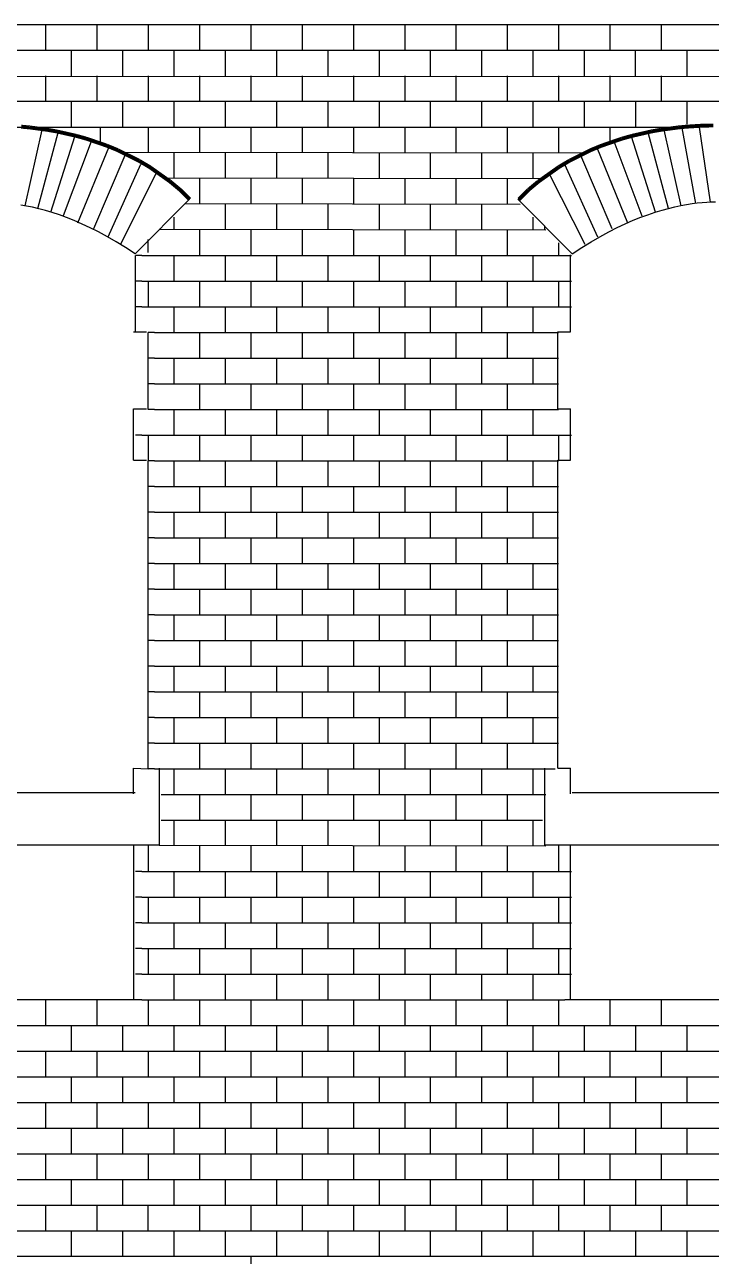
# Model space of a CAD drawing. Extents: x 192 to 301, y 47 to 228.
# Drawn here: x 219.18 to 245.96, y 109 to 157 of the extents above; entities that cross this region are included whole.
import ezdxf

# ---------------------------------------------------------------- set-up
doc = ezdxf.new("R2010")
doc.units = 0
doc.header["$MEASUREMENT"] = 0
doc.layers.add('OHNE_NAMEN', color=5, linetype='CONTINUOUS')

msp = doc.modelspace()

# ---------------------------------------------------------------- linework, layer by layer
at = {"layer": 'OHNE_NAMEN', "color": 7, "linetype": 'CONTINUOUS'}
for p, q in [((198.0001, 156.9999), (295.0002, 156.9999)), ((220, 156.9999), (220, 156.0001)), ((221.9999, 156.9999), (221.9999, 156.0001)), ((224.0001, 156.9999), (224.0001, 156.0001)), ((226, 156.9999), (226, 156.0001)), ((227.9999, 156.9999), (227.9999, 156.0001)), ((230.0002, 156.9999), (230.0002, 156.0001)), ((232.0001, 156.9999), (232.0001, 156.0001)), ((234, 156.9999), (234, 156.0001)), ((235.9999, 156.9999), (235.9999, 156.0001)), ((238.0001, 156.9999), (238.0001, 156.0001)), ((240, 156.9999), (240, 156.0001)), ((241.9999, 156.9999), (241.9999, 156.0001)), ((244.0002, 156.9999), (244.0002, 156.0001)), ((198.0001, 156.0001), (295.0002, 156.0001)), ((221.0001, 156.0001), (221.0001, 155)), ((223, 156.0001), (223, 155)), ((224.9999, 156.0001), (224.9999, 155)), ((227.0002, 156.0001), (227.0002, 155)), ((229, 156.0001), (229, 155)), ((230.9999, 156.0001), (230.9999, 155)), ((232.9998, 156.0001), (232.9998, 155.0003)), ((234.9997, 156.0001), (234.9997, 155.0003)), ((237, 156.0001), (237, 155.0003)), ((238.9999, 156.0001), (238.9999, 155.0003)), ((240.9998, 156.0001), (240.9998, 155.0003)), ((243, 155), (243, 156.0001)), ((244.9999, 155.9997), (244.9999, 155)), ((299, 155), (193.9396, 154.9576)), ((220, 155), (220, 153.9999)), ((221.9999, 155), (221.9999, 153.9999)), ((224.0001, 155), (224.0001, 153.9999)), ((226, 155), (226, 153.9999)), ((227.9999, 155), (227.9999, 153.9999)), ((230.0002, 155), (230.0002, 153.9999)), ((232.0001, 155), (232.0001, 153.9999)), ((234, 155), (234, 153.9999)), ((235.9999, 155), (235.9999, 153.9999)), ((238.0001, 155), (238.0001, 153.9999)), ((240, 155), (240, 153.9999)), ((241.9999, 155), (241.9999, 153.9999)), ((244.0002, 155), (244.0002, 153.9999)), ((244.0002, 155), (244.0002, 154.0002)), ((299, 153.9999), (194.0006, 154.0002)), ((221.0001, 154.0002), (221.0001, 153.0001)), ((223, 154.0002), (223, 153.0001)), ((224.9999, 154.0002), (224.9999, 153.0001)), ((227.0002, 154.0002), (227.0002, 153.0001)), ((229, 154.0002), (229, 153.0001)), ((230.9999, 153.9999), (230.9999, 153.0001)), ((232.9998, 154.0002), (232.9998, 153.0001)), ((235.0001, 154.0002), (235.0001, 153.0001)), ((237, 154.0002), (237, 153.0001)), ((238.9999, 154.0002), (238.9999, 153.0001)), ((241.0001, 153.9999), (241.0001, 153.0001)), ((243, 154.0002), (243, 153.0001)), ((244.9999, 154.0002), (244.9999, 153.125)), ((206.1249, 153.0001), (244.5, 153.0001)), ((219.1971, 149.9401), (219.8673, 152.9034)), ((219.6909, 149.8342), (220.4847, 152.7976)), ((222.1251, 153.0001), (222.1251, 152.3749)), ((223.9998, 152.9997), (223.9998, 151.9999)), ((226, 153.0001), (226, 151.9999)), ((227.9999, 153.0001), (227.9999, 151.9999)), ((230.0002, 153.0001), (230.0002, 151.9999)), ((232.0001, 153.0001), (232.0001, 151.9999)), ((234, 153.0001), (234, 151.9999)), ((236.0002, 153.0001), (236.0002, 151.9999)), ((238.0001, 153.0001), (238.0001, 151.9999)), ((240, 153.0001), (240, 151.9999)), ((241.9999, 153.0001), (241.9999, 152.3749)), ((244.2912, 149.8342), (243.4975, 152.7976)), ((244.7851, 149.9401), (244.1148, 152.9034)), ((245.3495, 150.0283), (244.8204, 152.974)), ((245.9316, 150.0812), (245.5002, 153.0001)), ((220.2025, 149.6931), (221.1373, 152.6388)), ((220.6964, 149.558), (221.79, 152.4624)), ((221.2608, 149.2758), (222.4603, 152.2155)), ((242.7037, 149.2582), (241.5043, 152.1979)), ((243.2681, 149.5404), (242.1745, 152.4448)), ((243.7797, 149.6931), (242.8448, 152.6388)), ((221.8722, 149.0581), (223.0953, 151.9156)), ((222.927, 152.0296), (241.0001, 151.9999)), ((224.9999, 151.9999), (224.9999, 150.9998)), ((227.0002, 151.9999), (227.0002, 150.9998)), ((229, 151.9999), (229, 150.9998)), ((230.9999, 151.9999), (230.9999, 150.9998)), ((232.9998, 151.9999), (232.9998, 150.9998)), ((235.0001, 151.9999), (235.0001, 150.9998)), ((237, 151.9999), (237, 150.9998)), ((238.9999, 151.9999), (238.9999, 150.9998)), ((242.092, 149.0405), (240.8692, 151.898)), ((222.4366, 148.735), (223.7126, 151.5629)), ((241.5279, 148.7174), (240.2519, 151.5452)), ((222.9305, 148.4528), (224.3123, 151.1924)), ((224.6768, 151.0298), (239.3749, 151.0002)), ((226, 150.9998), (226, 150)), ((227.9999, 150.9998), (227.9999, 150)), ((230.0002, 150.9998), (230.0002, 150)), ((232.0001, 150.9998), (232.0001, 150)), ((234, 150.9998), (234, 150)), ((236.0002, 150.9998), (236.0002, 150)), ((238.0001, 150.9998), (238.0001, 150)), ((241.034, 148.4351), (239.6522, 151.1748)), ((223.4883, 148.0707), (225.6098, 150.192)), ((225.4268, 150.0297), (238.5, 150)), ((227.0002, 149.9997), (227.0002, 148.9999)), ((229, 149.9997), (229, 148.9999)), ((230.9999, 149.9997), (230.9999, 148.9999)), ((232.9998, 149.9997), (232.9998, 148.9999)), ((235.0001, 149.9997), (235.0001, 148.9999)), ((237, 149.9997), (237, 148.9999)), ((240.5338, 148.0707), (238.4125, 150.192)), ((224.9999, 149.5002), (224.9999, 148.9999)), ((238.9999, 149.5002), (238.9999, 148.9999)), ((224.427, 149.0296), (239.5001, 148.9999)), ((226, 148.9999), (226, 148.0002)), ((227.9999, 148.9999), (227.9999, 147.9998)), ((230.0002, 148.9999), (230.0002, 147.9998)), ((232.0001, 148.9999), (232.0001, 147.9998)), ((234, 148.9999), (234, 147.9998)), ((236.0002, 148.9999), (236.0002, 147.9998)), ((238.0001, 148.9999), (238.0001, 147.9998)), ((239.4722, 149.0296), (239.4722, 149.1548)), ((224.0001, 148.125), (224.0001, 148.6249)), ((240, 148.5), (240, 147.9998)), ((223.75, 148.0002), (240.2501, 148.0002)), ((224.9999, 147.9998), (224.9999, 147)), ((227.0002, 147.9998), (227.0002, 147)), ((229, 147.9998), (229, 147)), ((230.9999, 147.9998), (230.9999, 147)), ((232.9998, 147.9998), (232.9998, 147)), ((235.0001, 147.9998), (235.0001, 147)), ((237, 147.9998), (237, 147)), ((238.9999, 147.9998), (238.9999, 147)), ((223.75, 147), (240.2501, 147)), ((224.0001, 147), (224.0001, 145.9999)), ((226, 146.9997), (226, 145.9999)), ((227.9999, 147), (227.9999, 145.9999)), ((230.0002, 147), (230.0002, 145.9999)), ((232.0001, 147), (232.0001, 145.9999)), ((234, 147), (234, 145.9999)), ((236.0002, 147), (236.0002, 145.9999)), ((238.0001, 147), (238.0001, 145.9999)), ((240, 147), (240, 145.9999)), ((223.75, 145.9999), (240.2501, 145.9999)), ((224.9999, 145.9999), (224.9999, 145.0001)), ((227.0002, 145.9999), (227.0002, 145.0001)), ((229, 145.9999), (229, 145.0001)), ((230.9999, 145.9999), (230.9999, 145.0001)), ((232.9998, 145.9999), (232.9998, 145.0001)), ((235.0001, 145.9999), (235.0001, 145.0001)), ((237, 145.9999), (237, 145.0001)), ((238.9999, 145.9999), (238.9999, 145.0001)), ((224.2499, 145.0001), (239.7499, 145.0001)), ((226, 144.9998), (226, 144)), ((227.9999, 144.9998), (227.9999, 144)), ((230.0002, 144.9998), (230.0002, 144)), ((232.0001, 144.9998), (232.0001, 144)), ((234, 144.9998), (234, 144)), ((236.0002, 144.9998), (236.0002, 144)), ((238.0001, 144.9998), (238.0001, 144)), ((224.2499, 144), (239.7499, 144)), ((224.9999, 143.9996), (224.9999, 142.9999)), ((227.0002, 143.9996), (227.0002, 142.9999)), ((229, 143.9996), (229, 142.9999)), ((230.9999, 143.9996), (230.9999, 142.9999)), ((232.9998, 143.9996), (232.9998, 142.9999)), ((235.0001, 143.9996), (235.0001, 142.9999)), ((237, 143.9996), (237, 142.9999)), ((238.9999, 143.9996), (238.9999, 142.9999)), ((224.2499, 142.9999), (239.7499, 142.9999)), ((226, 142.9999), (226, 142.0001)), ((228.0003, 142.9999), (228.0003, 141.9998)), ((230.0002, 142.9999), (230.0002, 141.9998)), ((232.0001, 142.9999), (232.0001, 141.9998)), ((234, 142.9999), (234, 141.9998)), ((236.0002, 142.9999), (236.0002, 141.9998)), ((238.0001, 142.9999), (238.0001, 141.9998)), ((224.2499, 142.0001), (239.7499, 142.0001)), ((224.9999, 141.9998), (224.9999, 141)), ((227.0002, 141.9998), (227.0002, 141)), ((229, 141.9998), (229, 141)), ((230.9999, 141.9998), (230.9999, 141)), ((232.9998, 141.9998), (232.9998, 141)), ((235.0001, 141.9998), (235.0001, 141)), ((237, 141.9998), (237, 141)), ((238.9999, 141.9998), (238.9999, 141)), ((223.75, 141), (240.2501, 141)), ((224.0001, 141), (224.0001, 139.9999)), ((226, 140.9996), (226, 139.9999)), ((228.0003, 141), (228.0003, 139.9999)), ((230.0002, 141), (230.0002, 139.9999)), ((232.0001, 141), (232.0001, 139.9999)), ((234, 141), (234, 139.9999)), ((236.0002, 141), (236.0002, 139.9999)), ((238.0001, 141), (238.0001, 139.9999)), ((240, 141), (240, 139.9999)), ((224.2499, 139.9999), (239.7499, 139.9999)), ((224.9999, 139.9999), (224.9999, 139.0001)), ((227.0002, 139.9999), (227.0002, 139.0001)), ((229, 139.9999), (229, 139.0001)), ((230.9999, 139.9999), (230.9999, 139.0001)), ((232.9998, 139.9999), (232.9998, 139.0001)), ((235.0001, 139.9999), (235.0001, 139.0001)), ((237, 139.9999), (237, 139.0001)), ((238.9999, 139.9999), (238.9999, 139.0001)), ((224.2499, 139.0001), (239.7499, 139.0001)), ((226, 138.9997), (226, 138)), ((228.0003, 138.9997), (228.0003, 138)), ((230.0002, 138.9997), (230.0002, 138)), ((232.0001, 138.9997), (232.0001, 138)), ((234.0003, 138.9997), (234.0003, 138)), ((236.0002, 138.9997), (236.0002, 138)), ((238.0001, 138.9997), (238.0001, 138)), ((224.2499, 138), (239.7499, 138)), ((224.9999, 138), (224.9999, 137.0002)), ((227.0002, 138), (227.0002, 137.0002)), ((229, 138), (229, 137.0002)), ((230.9999, 138), (230.9999, 137.0002)), ((232.9998, 138), (232.9998, 137.0002)), ((235.0001, 138), (235.0001, 137.0002)), ((237, 138), (237, 137.0002)), ((238.9999, 138), (238.9999, 137.0002)), ((224.2499, 136.9998), (239.7499, 136.9998)), ((226, 136.9998), (226, 136.0001)), ((228.0003, 136.9998), (228.0003, 135.9997)), ((230.0002, 136.9998), (230.0002, 135.9997)), ((232.0001, 136.9998), (232.0001, 135.9997)), ((234.0003, 136.9998), (234.0003, 135.9997)), ((236.0002, 136.9998), (236.0002, 135.9997)), ((238.0001, 136.9998), (238.0001, 135.9997)), ((224.2499, 136.0001), (239.7499, 136.0001)), ((224.9999, 135.9997), (224.9999, 134.9999)), ((227.0002, 135.9997), (227.0002, 134.9999)), ((229, 135.9997), (229, 134.9999)), ((230.9999, 135.9997), (230.9999, 134.9999)), ((232.9998, 135.9997), (232.9998, 134.9999)), ((235.0001, 135.9997), (235.0001, 134.9999)), ((237, 135.9997), (237, 134.9999)), ((238.9999, 135.9997), (238.9999, 134.9999)), ((224.2499, 134.9999), (239.7499, 134.9999)), ((226, 134.9996), (226, 133.9998)), ((228.0003, 134.9999), (228.0003, 133.9998)), ((230.0002, 134.9999), (230.0002, 133.9998)), ((232.0001, 134.9999), (232.0001, 133.9998)), ((234.0003, 134.9999), (234.0003, 133.9998)), ((236.0002, 134.9999), (236.0002, 133.9998)), ((238.0001, 134.9999), (238.0001, 133.9998)), ((224.2499, 134.0002), (239.7499, 134.0002)), ((224.9999, 133.9998), (224.9999, 133)), ((227.0002, 133.9998), (227.0002, 133)), ((229, 133.9998), (229, 133)), ((230.9999, 133.9998), (230.9999, 133)), ((232.9998, 133.9998), (232.9998, 133)), ((235.0001, 133.9998), (235.0001, 133)), ((237, 133.9998), (237, 133)), ((238.9999, 133.9998), (238.9999, 133)), ((224.2499, 133), (239.7499, 133)), ((226, 132.9997), (226, 131.9999)), ((228.0003, 132.9997), (228.0003, 131.9999)), ((230.0002, 132.9997), (230.0002, 131.9999)), ((232.0001, 132.9997), (232.0001, 131.9999)), ((234.0003, 132.9997), (234.0003, 131.9999)), ((236.0002, 133), (236.0002, 131.9999)), ((238.0001, 133), (238.0001, 131.9999)), ((224.2499, 131.9999), (239.7499, 131.9999)), ((224.9999, 131.9999), (224.9999, 131.0001)), ((227.0002, 131.9999), (227.0002, 131.0001)), ((229, 131.9999), (229, 131.0001)), ((230.9999, 131.9999), (230.9999, 131.0001)), ((232.9998, 131.9999), (232.9998, 131.0001)), ((235.0001, 131.9999), (235.0001, 131.0001)), ((237, 131.9999), (237, 131.0001)), ((238.9999, 131.9999), (238.9999, 131.0001)), ((224.2499, 131.0001), (239.7499, 131.0001)), ((226, 130.9998), (226, 130)), ((228.0003, 130.9998), (228.0003, 129.9997)), ((230.0002, 130.9998), (230.0002, 129.9997)), ((232.0001, 130.9998), (232.0001, 129.9997)), ((234.0003, 130.9998), (234.0003, 129.9997)), ((236.0002, 130.9998), (236.0002, 130)), ((238.0001, 130.9998), (238.0001, 130)), ((224.2499, 130), (239.7499, 130)), ((224.9999, 129.9997), (224.9999, 128.9999)), ((227.0002, 129.9997), (227.0002, 128.9999)), ((229, 129.9997), (229, 128.9999)), ((230.9999, 129.9997), (230.9999, 128.9999)), ((232.9998, 129.9997), (232.9998, 128.9999)), ((235.0001, 129.9997), (235.0001, 128.9999)), ((237, 129.9997), (237, 128.9999)), ((238.9999, 129.9997), (238.9999, 128.9999)), ((224.2499, 128.9999), (239.7499, 128.9999)), ((226, 128.9995), (226, 127.9998)), ((228.0003, 128.9999), (228.0003, 127.9998)), ((230.0002, 128.9999), (230.0002, 127.9998)), ((232.0004, 128.9999), (232.0004, 127.9998)), ((234.0003, 128.9999), (234.0003, 127.9998)), ((236.0002, 128.9999), (236.0002, 127.9998)), ((238.0001, 128.9999), (238.0001, 127.9998)), ((224.2499, 128.0001), (239.8751, 128.0001)), ((224.427, 128.0298), (224.427, 125.0297)), ((224.9999, 127.9998), (224.9999, 127)), ((227.0002, 127.9998), (227.0002, 127)), ((229, 127.9998), (229, 127)), ((230.9999, 127.9998), (230.9999, 127)), ((232.9998, 127.9998), (232.9998, 127)), ((235.0001, 127.9998), (235.0001, 127)), ((237, 127.9998), (237, 127)), ((238.9999, 127.9998), (238.9999, 127)), ((239.4722, 125.0297), (239.4722, 128.0298)), ((224.5, 127), (239.5001, 127)), ((226, 126.9996), (226, 125.9999)), ((228.0003, 127), (228.0003, 125.9999)), ((230.0002, 127), (230.0002, 125.9999)), ((232.0004, 127), (232.0004, 125.9999)), ((234.0003, 127), (234.0003, 125.9999)), ((236.0002, 127), (236.0002, 125.9999)), ((238.0005, 127), (238.0005, 125.9999)), ((224.5, 125.9999), (239.3749, 125.9999)), ((224.9999, 125.9999), (224.9999, 125.0001)), ((227.0002, 125.9999), (227.0002, 125.0001)), ((229, 125.9999), (229, 125.0001)), ((230.9999, 125.9999), (230.9999, 125.0001)), ((232.9998, 125.9999), (232.9998, 125.0001)), ((235.0001, 125.9999), (235.0001, 125.0001)), ((237, 125.9999), (237, 125.0001)), ((238.9999, 125.9999), (238.9999, 125.0001)), ((224.427, 125.0297), (223.4269, 125.0297)), ((224.0001, 125.0001), (224.0001, 124)), ((224.427, 125.0297), (239.5001, 125.0001)), ((226, 124.9997), (226, 124)), ((228.0003, 124.9997), (228.0003, 124)), ((230.0002, 124.9997), (230.0002, 124)), ((232.0004, 124.9997), (232.0004, 124)), ((234.0003, 124.9997), (234.0003, 124)), ((236.0002, 124.9997), (236.0002, 124)), ((238.0005, 124.9997), (238.0005, 124)), ((240, 125.0001), (240, 124)), ((223.75, 124), (240.2501, 124)), ((224.9999, 124), (224.9999, 123.0002)), ((227.0002, 124), (227.0002, 123.0002)), ((229, 124), (229, 123.0002)), ((230.9999, 124), (230.9999, 123.0002)), ((232.9998, 124), (232.9998, 123.0002)), ((235.0001, 124), (235.0001, 123.0002)), ((237, 124), (237, 123.0002)), ((238.9999, 124), (238.9999, 123.0002)), ((223.75, 122.9999), (240.2501, 122.9999)), ((224.0001, 122.9999), (224.0001, 122.0001)), ((226.0004, 122.9999), (226.0004, 121.9997)), ((228.0003, 122.9999), (228.0003, 121.9997)), ((230.0002, 122.9999), (230.0002, 121.9997)), ((232.0004, 122.9999), (232.0004, 121.9997)), ((234.0003, 122.9999), (234.0003, 121.9997)), ((236.0002, 122.9999), (236.0002, 121.9997)), ((238.0005, 122.9999), (238.0005, 121.9997)), ((240, 122.9999), (240, 122.0001)), ((223.75, 122.0001), (240.2501, 122.0001)), ((224.9999, 121.9997), (224.9999, 121)), ((227.0002, 121.9997), (227.0002, 121)), ((229, 121.9997), (229, 121)), ((230.9999, 121.9997), (230.9999, 121)), ((232.9998, 121.9997), (232.9998, 121)), ((235.0001, 121.9997), (235.0001, 121)), ((237, 121.9997), (237, 121)), ((238.9999, 121.9997), (238.9999, 121)), ((223.75, 121), (240.2501, 121)), ((224.0001, 121), (224.0001, 120.0002)), ((226.0004, 120.9996), (226.0004, 119.9998)), ((228.0003, 121), (228.0003, 119.9998)), ((230.0005, 121), (230.0005, 119.9998)), ((232.0004, 121), (232.0004, 119.9998)), ((234.0003, 121), (234.0003, 119.9998)), ((236.0002, 121), (236.0002, 119.9998)), ((238.0005, 121), (238.0005, 119.9998)), ((240, 121), (240, 120.0002)), ((223.75, 120.0002), (240.2501, 120.0002)), ((224.9999, 119.9998), (224.9999, 119.0001)), ((227.0002, 119.9998), (227.0002, 119.0001)), ((229, 119.9998), (229, 119.0001)), ((230.9999, 119.9998), (230.9999, 119.0001)), ((232.9998, 119.9998), (232.9998, 119.0001)), ((235.0001, 119.9998), (235.0001, 119.0001)), ((237, 119.9998), (237, 119.0001)), ((238.9999, 119.9998), (238.9999, 119.0001)), ((220, 119.0001), (220, 117.9999)), ((221.9999, 119.0001), (221.9999, 117.9999)), ((223.75, 119.0001), (240.2501, 119.0001)), ((224.0001, 119.0001), (224.0001, 117.9999)), ((226.0004, 118.9997), (226.0004, 117.9999)), ((228.0003, 118.9997), (228.0003, 117.9999)), ((230.0005, 118.9997), (230.0005, 117.9999)), ((232.0004, 118.9997), (232.0004, 117.9999)), ((234.0003, 118.9997), (234.0003, 117.9999)), ((236.0002, 118.9997), (236.0002, 117.9999)), ((238.0005, 118.9997), (238.0005, 117.9999)), ((240, 119.0001), (240, 117.9999)), ((241.9999, 119.0001), (241.9999, 118.0003)), ((243.9998, 119.0001), (243.9998, 118.0003)), ((195.9998, 118.0013), (297.0001, 117.9999)), ((221.0001, 117.9999), (221.0001, 117.0002)), ((223, 117.9999), (223, 117.0002)), ((224.9999, 117.9999), (224.9999, 117.0002)), ((227.0002, 117.9999), (227.0002, 117.0002)), ((229, 117.9999), (229, 117.0002)), ((230.9999, 117.9999), (230.9999, 117.0002)), ((232.9998, 117.9999), (232.9998, 117.0002)), ((235.0001, 117.9999), (235.0001, 117.0002)), ((237, 117.9999), (237, 117.0002)), ((238.9999, 117.9999), (238.9999, 117.0002)), ((241.0001, 117.9999), (241.0001, 117.0002)), ((243, 117.9999), (243, 117.0002)), ((244.9999, 117.9999), (244.9999, 117.0002)), ((195.9998, 117.0012), (297.0001, 117.0012)), ((220, 117.0002), (220, 116)), ((221.9999, 117.0002), (221.9999, 116)), ((224.0001, 117.0002), (224.0001, 116)), ((226.0004, 116.9998), (226.0004, 116)), ((228.0003, 116.9998), (228.0003, 115.9997)), ((230.0005, 116.9998), (230.0005, 115.9997)), ((232.0004, 116.9998), (232.0004, 115.9997)), ((234.0003, 116.9998), (234.0003, 115.9997)), ((236.0006, 116.9998), (236.0006, 115.9997)), ((238.0005, 116.9998), (238.0005, 115.9997)), ((240, 117.0002), (240, 116)), ((241.9999, 117.0002), (241.9999, 116)), ((244.0002, 117.0002), (244.0002, 116)), ((195.9998, 116.0015), (297.0001, 116.0015)), ((221.0001, 116), (221.0001, 114.9999)), ((223, 116), (223, 114.9999)), ((224.9999, 116), (224.9999, 114.9999)), ((227.0002, 116), (227.0002, 114.9999)), ((229, 116), (229, 114.9999)), ((230.9999, 116), (230.9999, 114.9999)), ((232.9998, 116), (232.9998, 114.9999)), ((235.0001, 116), (235.0001, 114.9999)), ((237, 116), (237, 114.9999)), ((239.0002, 115.9997), (239.0002, 114.9999)), ((241.0001, 116), (241.0001, 114.9999)), ((243, 116), (243, 114.9999)), ((244.9999, 116), (244.9999, 114.9999)), ((195.9998, 115.0013), (297.0001, 114.9999)), ((220, 114.9999), (220, 114.0001)), ((221.9999, 114.9999), (221.9999, 114.0001)), ((224.0001, 114.9999), (224.0001, 114.0001)), ((226.0004, 114.9996), (226.0004, 113.9998)), ((228.0003, 114.9999), (228.0003, 113.9998)), ((230.0005, 114.9999), (230.0005, 113.9998)), ((232.0004, 114.9999), (232.0004, 113.9998)), ((234.0003, 114.9999), (234.0003, 113.9998)), ((236.0006, 114.9999), (236.0006, 113.9998)), ((238.0005, 114.9999), (238.0005, 113.9998)), ((240.0004, 114.9999), (240.0004, 113.9998)), ((241.9999, 114.9999), (241.9999, 114.0001)), ((244.0002, 114.9999), (244.0002, 114.0001)), ((195.9998, 114.0012), (297.0001, 114.0012)), ((221.0001, 114.0001), (221.0001, 113)), ((223, 114.0001), (223, 113)), ((224.9999, 114.0001), (224.9999, 113)), ((227.0002, 114.0001), (227.0002, 113)), ((229, 114.0001), (229, 113)), ((230.9999, 114.0001), (230.9999, 113)), ((232.9998, 114.0001), (232.9998, 113)), ((235.0001, 114.0001), (235.0001, 113)), ((237, 114.0001), (237, 113)), ((239.0006, 113.9998), (239.0006, 112.9997)), ((241.0001, 113.9998), (241.0001, 113)), ((243, 114.0001), (243, 113)), ((244.9999, 114.0001), (244.9999, 113)), ((195.9998, 113.0014), (297.0001, 113.0014)), ((220, 113), (220, 111.9999)), ((221.9999, 113), (221.9999, 111.9999)), ((224.0001, 113), (224.0001, 111.9999)), ((226.0004, 112.9997), (226.0004, 111.9999)), ((228.0003, 112.9997), (228.0003, 111.9999)), ((230.0005, 112.9997), (230.0005, 111.9999)), ((232.0004, 112.9997), (232.0004, 111.9999)), ((234.0003, 112.9997), (234.0003, 111.9999)), ((236.0006, 112.9997), (236.0006, 111.9999)), ((238.0005, 112.9997), (238.0005, 111.9999)), ((240.0004, 112.9997), (240.0004, 111.9999)), ((241.9999, 113), (241.9999, 111.9999)), ((244.0002, 113), (244.0002, 111.9999)), ((195.9998, 112.0013), (297.0001, 112.0013)), ((221.0001, 111.9999), (221.0001, 111.0001)), ((223, 111.9999), (223, 111.0001)), ((224.9999, 111.9999), (224.9999, 111.0001)), ((227.0002, 111.9999), (227.0002, 111.0001)), ((229, 111.9999), (229, 111.0001)), ((230.9999, 111.9999), (230.9999, 111.0001)), ((232.9998, 111.9999), (232.9998, 111.0001)), ((235.0001, 111.9999), (235.0001, 111.0001)), ((237, 111.9999), (237, 111.0001)), ((238.9999, 111.9999), (238.9999, 111.0001)), ((241.0001, 111.9999), (241.0001, 111.0001)), ((243, 111.9999), (243, 111.0001)), ((244.9999, 111.9999), (244.9999, 111.0001)), ((195.9998, 111.0012), (297.0001, 111.0012)), ((220, 110.9998), (220, 110)), ((221.9999, 110.9998), (221.9999, 110)), ((224.0008, 110.001), (224.0008, 111.0012)), ((226, 110.9998), (226, 110)), ((227.9999, 110.9998), (227.9999, 110)), ((229.9998, 110.9998), (229.9998, 110)), ((232.0001, 110.9998), (232.0001, 110)), ((234, 110.9998), (234, 110)), ((235.9999, 110.9998), (235.9999, 110)), ((238.0001, 111.0001), (238.0001, 110)), ((240, 111.0001), (240, 110)), ((241.9999, 111.0001), (241.9999, 110)), ((244.0002, 111.0001), (244.0002, 110)), ((195.9998, 110.0014), (297.0001, 110.0014)), ((221.0001, 110), (221.0001, 109.0002)), ((223, 110), (223, 109.0002)), ((224.9999, 110), (224.9999, 108.9999)), ((227.0002, 110.0003), (227.0002, 109.0002)), ((229, 110.0003), (229, 109.0002)), ((230.9999, 110.0003), (230.9999, 109.0002)), ((232.9998, 110.0003), (232.9998, 109.0002)), ((235.0001, 110.0003), (235.0001, 109.0002)), ((237, 110.0003), (237, 109.0002)), ((238.9999, 110.0003), (238.9999, 109.0002)), ((240.9998, 110.0003), (240.9998, 109.0002)), ((243, 110.0003), (243, 109.0002)), ((244.9999, 110.0003), (244.9999, 109.0002)), ((195.9998, 109.0013), (297.0001, 109.0013)), ((228.0013, 109.0002), (228.0013, 108.0001))]:
    msp.add_line(p, q, dxfattribs=at)
at = {"layer": 'OHNE_NAMEN', "color": 1, "linetype": 'CONTINUOUS'}
for p, q in [((223.4999, 145.0001), (223.4999, 148.0002)), ((223.75, 148.0002), (223.5002, 148.0002)), ((240.2501, 148.0002), (240.4999, 148.0002)), ((240.472, 145.0298), (240.472, 148.0298)), ((223.75, 147), (223.5002, 147)), ((240.2501, 147), (240.4999, 147)), ((223.75, 146.0003), (223.5002, 146.0003)), ((240.2501, 145.9999), (240.4999, 145.9999)), ((223.4269, 145.0298), (223.9267, 145.0298)), ((224.0001, 142.0001), (224.0001, 145.0001)), ((224.2502, 145.0001), (224.0001, 145.0001)), ((239.7499, 145.0001), (240, 145.0001)), ((239.9721, 142.0297), (239.9721, 145.0298)), ((239.9721, 145.0298), (240.472, 145.0298)), ((224.2502, 144), (224.0001, 144)), ((239.7499, 144), (240, 144)), ((224.2502, 142.9999), (224.0001, 142.9999)), ((239.7499, 142.9999), (240, 142.9999)), ((223.4269, 140.0298), (223.4269, 142.0297)), ((223.4269, 142.0297), (223.9267, 142.0297)), ((224.2499, 142.0001), (224.0001, 142.0001)), ((239.7499, 142.0001), (240, 142.0001)), ((239.9721, 142.0297), (240.472, 142.0297)), ((240.472, 140.0298), (240.472, 142.0297)), ((223.75, 141), (223.5002, 141)), ((240.2501, 141), (240.4999, 141)), ((223.4269, 140.0298), (223.9267, 140.0298)), ((224.2499, 140.0002), (224.0001, 140.0002)), ((224.0001, 128.0001), (224.0001, 139.9999)), ((239.7499, 139.9999), (240, 139.9999)), ((239.9721, 128.0298), (239.9721, 140.0298)), ((239.9721, 140.0298), (240.472, 140.0298)), ((224.2499, 139.0001), (224.0001, 139.0001)), ((239.7499, 139.0001), (240, 139.0001)), ((224.2499, 138), (224.0001, 138)), ((239.7499, 138), (240, 138)), ((224.2499, 137.0002), (224.0001, 137.0002)), ((239.7499, 137.0002), (240, 137.0002)), ((224.2499, 136.0001), (224.0001, 136.0001)), ((239.7499, 136.0001), (240, 136.0001)), ((224.2499, 134.9999), (224.0001, 134.9999)), ((239.7499, 134.9999), (240, 134.9999)), ((224.2499, 134.0002), (224.0001, 134.0002)), ((239.7499, 134.0002), (240, 134.0002)), ((224.2499, 133), (224.0001, 133)), ((239.7499, 133), (240, 133)), ((224.2499, 131.9999), (224.0001, 131.9999)), ((239.7499, 131.9999), (240, 131.9999)), ((224.2499, 131.0001), (224.0001, 131.0001)), ((239.7499, 131.0001), (240, 131.0001)), ((224.2502, 130), (224.0001, 130)), ((239.7499, 130), (240, 130)), ((224.2502, 129.0003), (224.0001, 129.0003)), ((239.7499, 128.9999), (240, 128.9999)), ((223.4269, 127.0296), (223.4269, 128.0298)), ((223.4269, 128.0298), (224.0001, 128.0001)), ((224.2502, 128.0001), (224.0001, 128.0001)), ((239.9721, 128.0298), (240.472, 128.0298)), ((240.472, 127.0296), (240.472, 128.0298)), ((211.4885, 127.0706), (223.4883, 127.0706)), ((240.5338, 127.0706), (252.5335, 127.0706)), ((223.4269, 125.0297), (211.4268, 125.0297)), ((223.4269, 125.0297), (223.4269, 119.0297)), ((240.472, 125.0297), (239.4722, 125.0297)), ((252.4721, 125.0297), (240.472, 125.0297)), ((240.472, 119.0297), (240.472, 125.0297)), ((223.75, 124), (223.5002, 124)), ((240.2501, 124), (240.4999, 124)), ((223.75, 123.0002), (223.5002, 123.0002)), ((240.2501, 123.0002), (240.4999, 123.0002)), ((223.75, 122.0001), (223.5002, 122.0001)), ((240.2501, 122.0001), (240.4999, 122.0001)), ((223.75, 121), (223.5002, 121)), ((240.2501, 121), (240.5002, 121)), ((223.75, 120.0002), (223.5002, 120.0002)), ((240.2501, 120.0002), (240.5002, 120.0002)), ((223.75, 119.0001), (211.25, 119.0001)), ((220, 119.0001), (220, 118.7002)), ((221.9999, 119.0001), (221.9999, 118.7002)), ((252.7501, 119.0001), (240.2501, 119.0001)), ((241.9999, 119.0001), (241.9999, 118.7002)), ((243.9998, 119.0001), (243.9998, 118.7002))]:
    msp.add_line(p, q, dxfattribs=at)
at = {"layer": 'OHNE_NAMEN', "color": 7, "linetype": 'CONTINUOUS', "const_width": 0.1528}
for points in [[(245.286, 153.0421), (245.5718, 153.06)], [(245.5718, 153.06), (245.8258, 153.0671)], [(245.8258, 153.0671), (246.0392, 153.0699)], [(219.3653, 152.9951), (219.0461, 153.0241)], [(219.7089, 152.9493), (219.3653, 152.9951)], [(220.0525, 152.9034), (219.7089, 152.9493)], [(220.4198, 152.8403), (220.0525, 152.9034)], [(220.8029, 152.7538), (220.4198, 152.8403)], [(221.186, 152.6674), (220.8029, 152.7538)], [(221.5847, 152.5573), (221.186, 152.6674)], [(242.474, 152.5573), (242.8709, 152.6674)], [(242.8709, 152.6674), (243.2519, 152.7538)], [(243.2519, 152.7538), (243.6333, 152.8403)], [(243.6333, 152.8403), (243.9988, 152.9034)], [(243.9988, 152.9034), (244.3406, 152.9493)], [(244.3406, 152.9493), (244.6821, 152.9951)], [(244.6821, 152.9951), (244.9999, 153.0241)], [(244.9999, 153.0241), (245.286, 153.0421)], [(221.9907, 152.418), (221.5847, 152.5573)], [(222.3968, 152.2783), (221.9907, 152.418)], [(222.8102, 152.109), (222.3968, 152.2783)], [(223.2222, 151.9033), (222.8102, 152.109)], [(240.8432, 151.9033), (241.2538, 152.109)], [(241.2538, 152.109), (241.6655, 152.2783)], [(241.6655, 152.2783), (242.0698, 152.418)], [(242.0698, 152.418), (242.474, 152.5573)], [(223.6346, 151.698), (223.2222, 151.9033)], [(224.046, 151.4563), (223.6346, 151.698)], [(240.0222, 151.4563), (240.4322, 151.698)], [(240.4322, 151.698), (240.8432, 151.9033)], [(224.4482, 151.1723), (224.046, 151.4563)], [(224.85, 150.8883), (224.4482, 151.1723)], [(239.2197, 150.8883), (239.6211, 151.1723)], [(239.6211, 151.1723), (240.0222, 151.4563)], [(225.2426, 150.562), (224.85, 150.8883)], [(238.8277, 150.562), (239.2197, 150.8883)], [(225.6176, 150.187), (225.2426, 150.562)], [(238.4527, 150.187), (238.8277, 150.562)]]:
    msp.add_lwpolyline(points, dxfattribs=at)
at = {"layer": 'OHNE_NAMEN', "color": 7, "linetype": 'CONTINUOUS'}
for points in [[(219.2539, 149.9302), (219.0351, 149.9651)], [(219.4885, 149.8833), (219.2539, 149.9302)], [(219.7382, 149.8208), (219.4885, 149.8833)], [(219.9883, 149.758), (219.7382, 149.8208)], [(243.7694, 149.6928), (244.0355, 149.7732)], [(244.0355, 149.7732), (244.2856, 149.8378)], [(244.2856, 149.8378), (244.5357, 149.9023)], [(244.5357, 149.9023), (244.7703, 149.9514)], [(244.7703, 149.9514), (244.9893, 149.9884)], [(244.9893, 149.9884), (245.2081, 150.0258)], [(245.2081, 150.0258), (245.4116, 150.0508)], [(245.4116, 150.0508), (245.5993, 150.0681)], [(245.5993, 150.0681), (245.787, 150.0854)], [(245.787, 150.0854), (245.9588, 150.0946)], [(245.9588, 150.0946), (246.115, 150.0995)], [(220.254, 149.6801), (219.9883, 149.758)], [(220.5351, 149.5824), (220.254, 149.6801)], [(220.8167, 149.4846), (220.5351, 149.5824)], [(221.1133, 149.3675), (220.8167, 149.4846)], [(221.4259, 149.2268), (221.1133, 149.3675)], [(242.5968, 149.2324), (242.9094, 149.3746)], [(242.9094, 149.3746), (243.2064, 149.4935)], [(243.2064, 149.4935), (243.4879, 149.5933)], [(243.4879, 149.5933), (243.7694, 149.6928)], [(221.7385, 149.0864), (221.4259, 149.2268)], [(222.0665, 148.9223), (221.7385, 149.0864)], [(222.4102, 148.7308), (222.0665, 148.9223)], [(241.6118, 148.7322), (241.9558, 148.9248)], [(241.9558, 148.9248), (242.2839, 149.0902)], [(242.2839, 149.0902), (242.5968, 149.2324)], [(222.7541, 148.5396), (222.4102, 148.7308)], [(223.1133, 148.3208), (222.7541, 148.5396)], [(223.4883, 148.0707), (223.1133, 148.3208)], [(240.5338, 148.0707), (240.9088, 148.3208)], [(240.9088, 148.3208), (241.2682, 148.5399)], [(241.2682, 148.5399), (241.6118, 148.7322)]]:
    msp.add_lwpolyline(points, dxfattribs=at)

doc.saveas('drawing.dxf')
